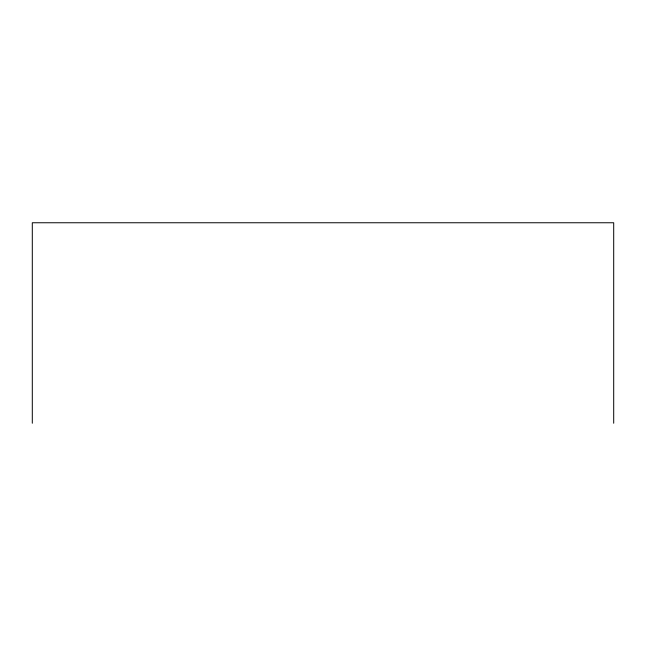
<?xml version="1.0" encoding="UTF-8"?>
<svg xmlns="http://www.w3.org/2000/svg" width="646" height="646" viewBox="0 0 646 646"><rect width="100%" height="100%" fill="white"/><g stroke="black" fill="none" stroke-linecap="round" stroke-linejoin="round"><path stroke-width="0.97" d="M613.7 423.243L613.7 222.757L32.3 222.757L32.3 423.243"/></g></svg>
